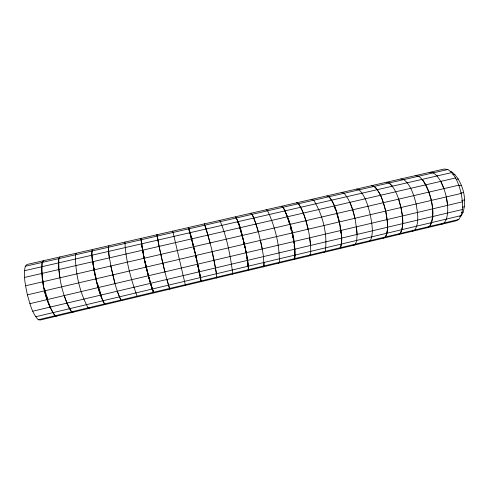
<?xml version="1.0" encoding="UTF-8"?>
<svg xmlns="http://www.w3.org/2000/svg" width="489" height="489" viewBox="0 0 489 489"><rect width="100%" height="100%" fill="white"/><g stroke="black" fill="none" stroke-linecap="round" stroke-linejoin="round"><path stroke-width="0.73" d="M426.903 227.788L455.577 220.955L458.761 219.506C464.238 212.012 462.588 201.981 461.237 193.424C458.865 184.634 455.901 174.769 447.881 169.506L444.269 169.023L415.454 175.612M91.944 255.227L91.993 251.01L92.757 249.439L140.942 238.418C142.782 256.694 147.684 274.812 153.191 292.349L153.79 292.929L105.856 304.366L104.615 303.932C96.993 288.913 94.022 271.823 91.944 255.227L141.339 243.883M104.463 303.969C98.625 293.528 96.571 281.456 93.876 269.928C93.295 263.284 90.263 255.961 92.604 249.476L43.619 260.68L42.201 262.416C40.758 280.093 45.177 300.924 55.08 315.741L104.463 303.969L105.697 304.402L56.975 316.022L54.921 315.778L38.258 319.751C31.871 313.039 29.976 303.467 27.384 294.873C25.544 285.539 23.087 275.759 25.294 266.285L26.938 264.5L43.466 260.716L42.042 262.452C40.587 280.13 45.012 300.967 54.921 315.778M294.629 252.336L294.653 250.808M294.763 253.064L294.659 249.341M201.107 281.646L195.655 255.521L188.509 227.532L141.095 238.381C143.265 256.768 147.415 275.649 153.943 292.893L201.107 281.646L200.692 280.374M294.855 258.583L340.387 247.727C343.113 239.341 340.705 230.356 339.305 221.933C336.939 213.21 334.892 203.834 328.938 196.749L326.725 195.912L281.53 206.254L283.186 207.226C291.199 222.795 295.839 241.046 294.855 258.583L293.651 259.573L338.62 248.846L340.533 247.691L385.35 237.006C389.226 228.919 386.976 219.543 385.638 211.101C383.248 202.385 380.949 192.794 374.116 186.401L371.365 185.698L326.872 195.881L329.085 196.712C335.038 203.797 337.086 213.18 339.452 221.902C340.851 230.319 343.26 239.31 340.533 247.691M201.254 281.609L195.814 255.484L188.656 227.501L235.319 216.823C240.643 224.775 241.578 235.081 244.335 244.139C246.028 252.568 248.284 261.028 248.296 269.677L247.672 270.539L201.254 281.609L200.838 280.338M264.109 262.428L263.968 265.943L263.149 266.847M356.726 240.405L357.104 234.427L356.475 226.786M60 256.933L58.857 258.602C58.197 276.78 62.299 296.108 71.651 311.786M338.767 248.815L383.04 238.253L385.491 236.976C389.372 228.889 387.123 219.512 385.778 211.065C383.394 202.354 381.096 192.764 374.256 186.37L371.506 185.667L415.314 175.643L418.731 176.187L447.881 169.506M58.796 258.614L58.356 262.941L58.747 269.561L59.951 277.807M294.708 258.614C295.686 241.083 291.053 222.831 283.039 207.257L281.383 206.285L235.466 216.792C240.796 224.738 241.731 235.044 244.488 244.103C246.181 252.538 248.436 260.992 248.443 269.647L247.819 270.503L293.51 259.604L294.708 258.614L248.443 269.647M385.491 236.976L429.611 226.456C436.805 212.055 430.571 192.116 422.184 179.365L377.386 189.653M383.174 238.222L426.769 227.825L429.745 226.425C434.635 218.687 432.698 208.913 431.365 200.404C428.932 191.682 426.377 181.737 418.59 176.217L374.256 186.37M310.075 254.952L310.821 251.322M447.692 212.984L446.481 219.066L444.269 222.966L441.255 224.372M459.672 216.572L461.359 215.728C468.621 202.746 463.205 180.582 451.512 171.663L450.222 171.523M124.952 242.073C125.649 260.417 130.93 278.877 137.067 296.193L137.88 296.725M216.774 277.905C214.891 259.714 210.117 241.309 204.255 223.931M216.829 277.893L217.055 277.129M355.515 244.121L356.781 240.392M120.917 300.044C115.697 289.366 113.448 277.514 110.795 265.998C110.184 259.353 107.232 252.373 108.87 245.753M400.24 233.461C404.44 225.484 402.386 215.961 401.029 207.501C398.657 198.772 396.145 189.157 389.079 182.972M153.43 290.582L153.136 291.169L152.262 289.237M232.263 274.213L232.691 273.4C230.368 255.454 226.927 237 219.83 220.368M76.345 253.192L75.361 254.818C75.422 272.96 79.475 291.847 88.069 307.874L89.53 308.259M263.094 266.86L263.913 265.955L263.54 256.578M278.339 263.223L279.353 262.275C279.61 244.677 275.081 226.688 267.605 210.796L266.138 209.775M308.681 255.985L310.13 254.94M323.694 252.41L325.271 251.328C327.703 234.17 322.758 214.934 313.749 200.227L311.719 199.347M353.565 245.282L355.57 244.109M368.339 241.762L370.473 240.557C373.981 232.361 371.658 223.118 370.307 214.683C367.924 205.973 365.723 196.45 359.164 189.824L356.591 189.078M397.746 234.744L400.289 233.449C405.418 222.66 401.512 210.062 398.657 199.145M412.294 231.273L414.959 229.952C419.531 222.092 417.465 212.446 416.139 203.968C413.749 195.239 411.218 185.52 403.871 179.585L400.772 178.974M461.213 212.666L463.438 212.14M35.618 316.762L52.494 312.746M52.653 312.709L102.659 300.821M102.818 300.784L151.993 289.091M152.146 289.054L200.521 277.55M200.673 277.514L248.253 266.199M248.406 266.163L295.215 255.032M295.362 254.995L341.426 244.048M341.573 244.011L386.903 233.235M387.043 233.198L431.659 222.587M431.799 222.556L461.139 215.582M104.615 303.932L153.191 292.349M153.344 292.312L201.132 280.924M201.279 280.888L248.296 269.677M429.745 226.425L458.761 219.506M56.822 316.059L40.385 319.977L38.258 319.751M29.872 303.663L47.048 299.623M47.207 299.586L98.093 287.605M98.258 287.569L148.289 275.79M148.442 275.753L197.642 264.176M197.794 264.139L246.175 252.752M246.328 252.715L293.913 241.517M294.066 241.48L340.876 230.46M341.022 230.423L387.074 219.585M387.221 219.549L432.539 208.882M432.679 208.852L462.472 201.835M462.398 207.189L464.55 206.682M32.72 311.224L49.774 307.19M49.933 307.147L100.459 295.185M100.624 295.148L150.3 283.388M150.459 283.351L199.316 271.786M199.469 271.75L247.526 260.368M247.678 260.337L294.946 249.145M295.099 249.109L341.603 238.1M341.75 238.064L387.508 227.232M387.655 227.196L432.686 216.535M432.826 216.499L462.429 209.494M460.534 193.155L463.419 192.483M27.384 294.873L44.609 290.839M44.774 290.802L95.82 278.871M95.978 278.828L146.156 267.098M146.315 267.061L195.655 255.521M195.814 255.484L244.335 244.139M244.488 244.103L292.208 232.947M292.361 232.911L339.305 221.933M339.452 221.902L385.638 211.101M385.778 211.065L431.225 200.441M431.365 200.404L461.237 193.424M461.665 200.569L464.55 199.891M25.532 285.802L42.739 281.805M42.904 281.768L93.876 269.928M94.035 269.891L144.151 258.253M144.31 258.216L193.589 246.768M193.742 246.737L242.202 235.478M242.355 235.441L290.02 224.372M290.173 224.341L337.055 213.448M337.208 213.412L383.333 202.703M383.48 202.666L428.871 192.128M429.012 192.091L458.853 185.16M459.116 185.747L461.28 185.245M452.753 174.793L454.984 174.28M24.523 277.459L41.632 273.51M41.797 273.473L92.488 261.768M92.647 261.731L142.488 250.227M142.647 250.191L191.657 238.876M191.81 238.846L240.02 227.715M240.166 227.678L287.587 216.737M287.734 216.7L334.384 205.93M334.531 205.9L380.43 195.307M380.576 195.27L425.742 184.842M425.882 184.811L455.577 177.959M456.206 179.457L458.358 178.956M25.294 266.285L42.042 262.452M42.201 262.416L91.834 251.046M91.993 251.01L140.814 239.83M140.966 239.793L188.992 228.797M189.145 228.76L236.395 217.941M236.542 217.905L283.039 207.257M283.186 207.226L328.938 196.749M329.085 196.712L374.116 186.401M24.45 270.729L41.4 266.835M41.565 266.798L91.791 255.264M141.492 243.846L190.074 232.685M190.227 232.648L238.015 221.67M238.161 221.639L285.173 210.838M285.325 210.802L331.579 200.178M331.725 200.148L377.245 189.689M422.325 179.335L451.781 172.568M141.676 240.521L141.235 240.496L141.358 242.361M429.868 172.317L433.37 172.831M73.326 312.123L71.59 311.805L69.377 308.736L66.834 303.149L64.23 295.576M386.151 182.318L389.128 182.959L392.416 186.205M341.744 192.477L344.189 193.253M121.938 300.527L120.856 300.057L117.238 291.218M296.695 202.782L298.534 203.711C307.037 217.868 310.209 234.983 310.766 251.334M296.64 202.794L298.479 203.724C303.767 211.254 305.723 220.49 308.058 229.243M433.315 172.843L437.123 175.936M250.814 213.277L252.141 214.335L253.938 218.015L258.351 231.731L262.293 248.956L263.485 256.591M191.003 237.361L192.134 238.363M344.14 193.265C353.498 204.61 355.803 220.197 357.049 234.439M437.068 175.948L440.797 181.37L444 188.613M169.707 289.133C164.298 271.395 160.184 253.039 157.006 234.744M169.769 289.121L166.853 279.47M204.31 223.919L206.26 228.968L210.007 242.96M285.876 213.302L288.773 220.887M252.086 214.347L256.022 224.023L258.296 231.743M152.415 289.201L153.289 291.132M440.742 181.382C445.613 191.138 448.272 202.061 447.643 212.996M334.146 206.596L335.588 210.044M48.399 302.275L49.255 304.378M49.829 305.772L50.691 307.868M237.52 220.912L238.974 224.799M237.367 220.949L238.821 224.836M349.879 202.354L352.63 209.83L354.892 218.29M287.862 218.809L288.626 220.924M101.504 296.591L97.348 283.204M101.345 296.627L96.987 282.538M152.183 288.473L149.463 279.195M152.03 288.51L149.304 279.231M46.577 295.876L47.677 299.415M48.179 301.572L44.462 288.18M336.224 212.098L337.93 217.568M189.206 229.5L191.168 236.517M189.06 229.537L191.016 236.554M239.219 225.447L243.235 239.634M239.066 225.484L242.526 237.562M288.975 221.578L289.971 225.044M290.374 226.431L291.481 230.722M288.828 221.615L289.427 223.693M290.221 226.468L291.328 230.759M185.453 285.38L172.77 231.132M115.049 283.614L110.856 265.985M147.482 271.444L148.198 274.262M148.552 275.668L149.267 278.486M147.323 271.481L148.039 274.298M148.393 275.704L149.108 278.522M191.352 237.251L192.085 240.178M191.199 237.287L191.932 240.215M192.819 243.112L193.503 245.961M193.846 247.385L194.53 250.234M192.666 243.149L193.351 245.998M193.693 247.422L194.377 250.27M164.897 271.884L159.035 246.407L156.951 234.757M95.331 274.836L96.486 279.714M95.172 274.873L95.832 277.66M145.514 263.137L147.305 270.741M145.361 263.174L146.009 265.937M146.333 267.318L147.146 270.778M194.701 250.943L195.025 252.318M195.82 255.747L196.939 260.582M194.549 250.979L194.867 252.355M195.667 255.784L196.786 260.619M243.577 241.12L244.268 244.09M244.61 245.576L245.123 247.801M243.424 241.156L244.971 247.837M291.817 232.196L292.495 235.142M338.095 218.302L338.761 221.224M212.037 251.694L216.578 273.73M197.733 264.097L198.363 266.902M197.574 264.133L198.21 266.939M144.102 256.67L144.726 259.555M145.044 260.998L145.355 262.446M198.668 268.327L199.439 271.884M198.516 268.363L199.286 271.921M143.943 256.707L144.573 259.592M144.885 261.034L145.196 262.483M260.441 240.374L262.238 248.968M245.539 249.903L246.095 252.709M245.386 249.94L245.943 252.746M199.744 273.308L200.331 276.254M199.591 273.345L200.178 276.291M143.632 254.5L142.103 246.395M142.458 249.304L143.473 254.537M93.9 267.55L94.181 269.017M94.463 270.478L95.025 273.406M93.735 267.587L94.022 269.054M94.304 270.515L94.866 273.443M292.832 236.615L293.07 238.015M293.675 241.511L294.036 243.614M292.679 236.652L292.923 238.051M42.959 280.13L43.71 284.586M189.066 229.665L189.28 230.942M141.663 243.632L141.883 245.013M141.504 243.669L141.724 245.05M141.944 246.432L142.165 247.807M246.988 257.66L247.66 261.951M246.835 257.697L247.513 261.982M446.316 196.914L447.588 205.343M200.624 277.734L200.826 279.103M200.472 277.77L200.679 279.14M340.069 227.703L340.271 229.103M340.576 231.193L340.882 233.29M92.941 261.279L93.136 262.654M93.326 264.023L93.613 266.089M92.782 261.315L92.977 262.691M93.167 264.066L93.356 265.435M109.371 257.874L108.375 247.257M309.714 237.795L310.643 245.429M294.225 245.026L294.439 247.183M294.146 245.784L294.292 247.22M247.795 263.449L247.99 265.704M247.709 264.237L247.837 265.741M42.164 272.996L42.28 274.402M141.388 240.46L141.51 242.324M92.531 257.08L92.653 259.219M92.372 257.116L92.494 259.256"/></g></svg>
